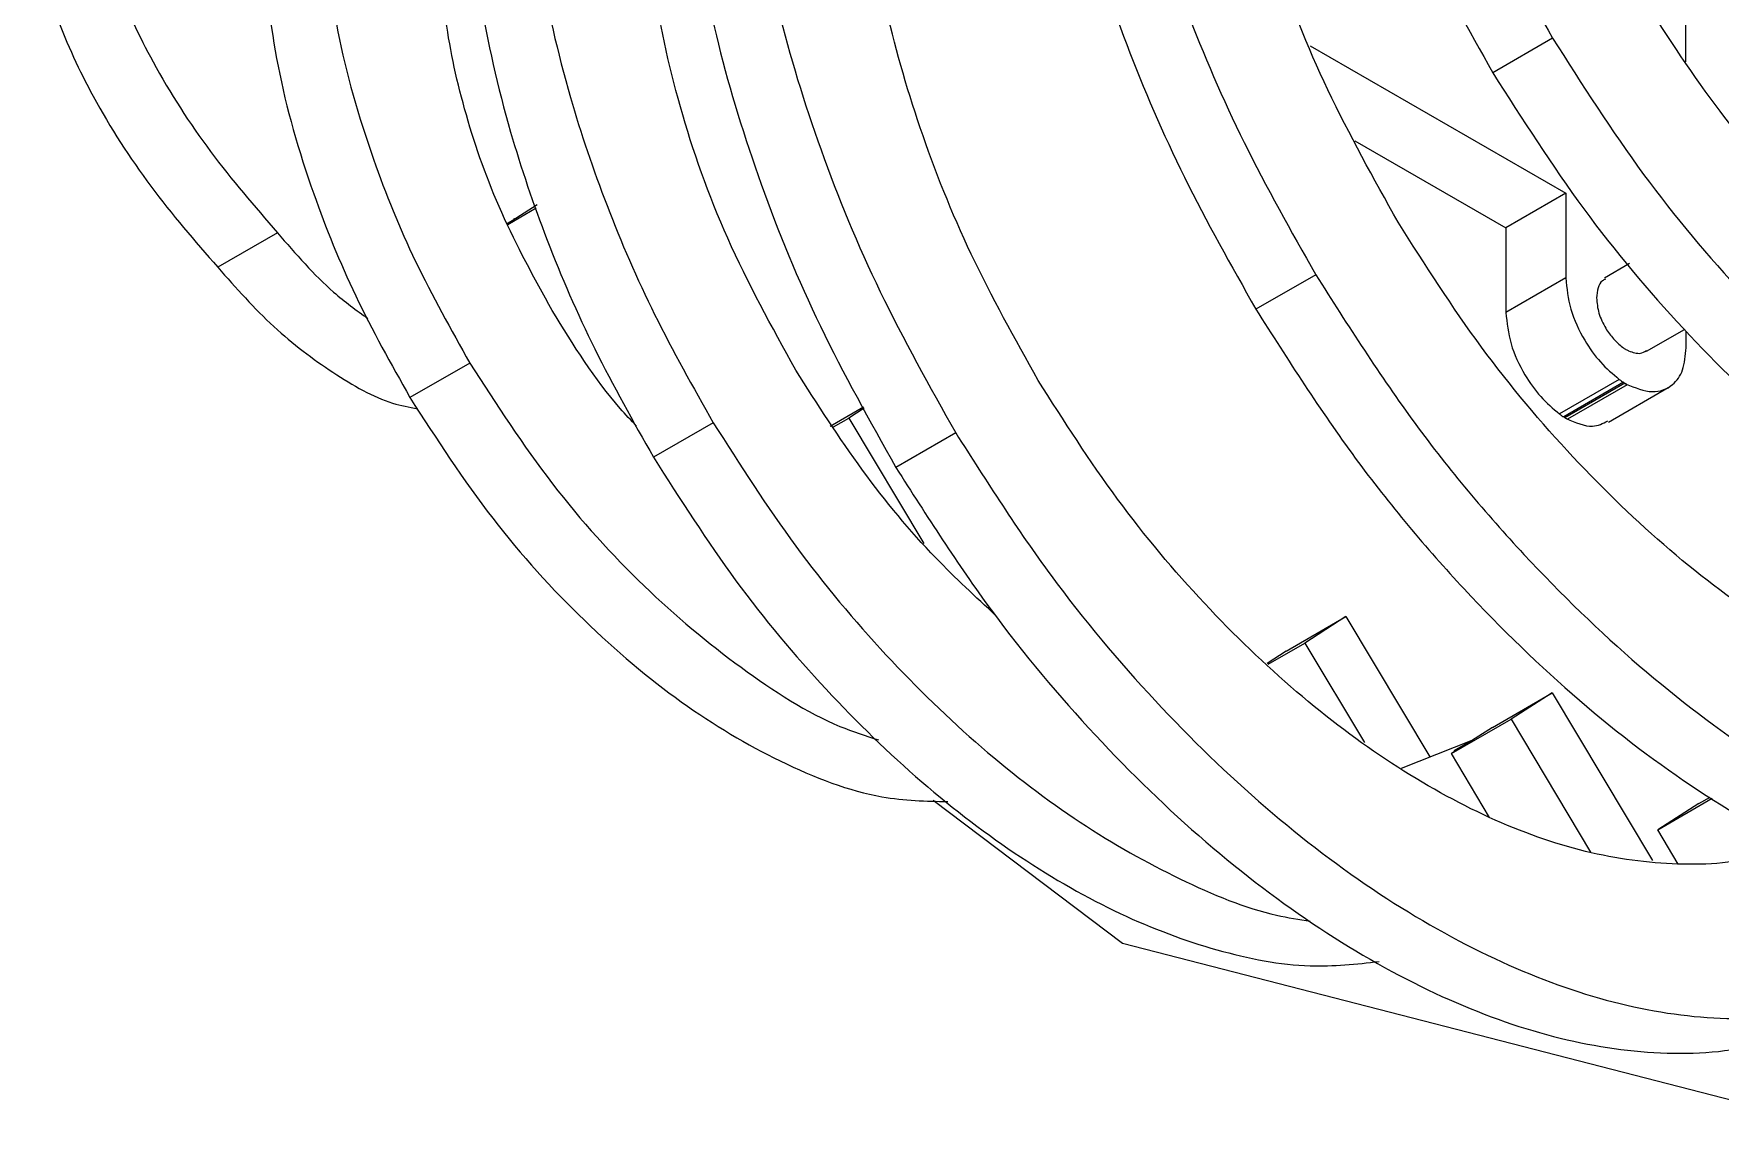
# Model space of a CAD drawing. Header units: inches. Extents: x 0 to 44.3, y 0 to 33.7.
# Drawn here: x 20.806 to 22.052, y 14.142 to 14.959 of the extents above; entities that cross this region are included whole.
import ezdxf

# ---------------------------------------------------------------- set-up
doc = ezdxf.new("R2010")
doc.units = ezdxf.units.IN
doc.header["$MEASUREMENT"] = 0

msp = doc.modelspace()

# ---------------------------------------------------------------- linework, layer by layer
at = {"color": 7, "linetype": 'Continuous', "lineweight": 15}
for p, q in [((22.027, 14.9386), (22.0269, 15.1613)), ((21.7493, 14.9502), (21.9382, 14.8414)), ((21.9285, 14.9559), (21.8843, 14.9304)), ((21.7823, 14.8802), (21.894, 14.8159)), ((21.9382, 14.8414), (21.894, 14.8159)), ((21.9382, 14.8414), (21.9382, 14.7788)), ((21.1628, 14.823), (21.1559, 14.8191)), ((21.178, 14.8328), (21.1561, 14.8187)), ((21.1563, 14.8183), (21.1774, 14.8305)), ((21.1628, 14.823), (21.1606, 14.8223)), ((20.9861, 14.8122), (20.9419, 14.7867)), ((21.894, 14.8159), (21.894, 14.7533)), ((21.9853, 14.7894), (21.9668, 14.7787)), ((21.7534, 14.7812), (21.7092, 14.7557)), ((21.9382, 14.7788), (21.894, 14.7533)), ((21.998, 14.7246), (22.0259, 14.7407)), ((22.0272, 14.7273), (22.0272, 14.7394)), ((21.9824, 14.7261), (21.9827, 14.726)), ((21.1282, 14.7159), (21.084, 14.6904)), ((21.9777, 14.7039), (21.9336, 14.6784)), ((21.9809, 14.7017), (21.9367, 14.6761)), ((21.9818, 14.701), (21.9376, 14.6755)), ((21.9836, 14.6999), (21.9394, 14.6744)), ((21.9697, 14.6723), (22.0139, 14.6978)), ((21.9818, 14.701), (21.9836, 14.6999)), ((21.9822, 14.7008), (21.9827, 14.7006)), ((21.3946, 14.6692), (21.4193, 14.6835)), ((21.3082, 14.6718), (21.264, 14.6463)), ((21.3971, 14.6688), (21.4084, 14.6753)), ((21.4198, 14.6826), (21.4084, 14.6753)), ((21.4084, 14.6753), (21.4637, 14.5827)), ((21.9376, 14.6755), (21.9394, 14.6744)), ((21.4874, 14.6643), (21.4432, 14.6387)), ((21.7316, 14.5031), (21.7758, 14.5286)), ((21.7758, 14.5286), (21.7454, 14.5091)), ((21.7758, 14.5286), (21.8378, 14.4249)), ((21.7182, 14.4934), (21.7454, 14.5091)), ((21.7454, 14.5091), (21.7894, 14.4355)), ((21.7316, 14.5031), (21.7175, 14.494)), ((21.8841, 14.4468), (21.9283, 14.4723)), ((21.9283, 14.4723), (21.8979, 14.4529)), ((21.9283, 14.4723), (22.0024, 14.3483)), ((21.8537, 14.4274), (21.8979, 14.4529)), ((21.8841, 14.4468), (21.8537, 14.4274)), ((21.8979, 14.4529), (21.9566, 14.3546)), ((21.8689, 14.4371), (21.8165, 14.4165)), ((21.8689, 14.4371), (21.8556, 14.4294)), ((21.8818, 14.3803), (21.8537, 14.4274)), ((21.6106, 14.287), (21.4706, 14.3928)), ((22.0062, 14.3711), (22.0465, 14.3944)), ((22.0366, 14.3905), (22.0062, 14.3711)), ((22.0366, 14.3905), (22.0449, 14.3953)), ((22.0213, 14.3458), (22.0062, 14.3711)), ((22.1725, 14.1425), (21.6106, 14.287))]:
    msp.add_line(p, q, dxfattribs=at)
for points, knots in [([(21.6485, 15.5689), (21.6352, 15.543), (21.6088, 15.4913), (21.5899, 15.3939), (21.5867, 15.2863), (21.5995, 15.1781), (21.6238, 15.074), (21.6566, 14.9763), (21.6991, 14.8773), (21.7352, 14.8135), (21.7534, 14.7812)], [0, 0, 0, 0, 0.140075, 0.278484, 0.416231, 0.55411, 0.663133, 0.773279, 0.885254, 1, 1, 1, 1]), ([(21.7908, 15.574), (21.7852, 15.5416), (21.7741, 15.4771), (21.78, 15.3648), (21.8009, 15.2545), (21.8341, 15.1493), (21.875, 15.0511), (21.9106, 14.9879), (21.9285, 14.9559)], [0, 0, 0, 0, 0.18399, 0.36754, 0.551877, 0.698327, 0.847228, 1, 1, 1, 1]), ([(21.6043, 15.5434), (21.591, 15.5174), (21.5646, 15.4658), (21.5457, 15.3684), (21.5425, 15.2608), (21.5553, 15.1526), (21.5797, 15.0485), (21.6124, 14.9508), (21.6549, 14.8517), (21.691, 14.788), (21.7092, 14.7557)], [0, 0, 0, 0, 0.140075, 0.278484, 0.416231, 0.55411, 0.663133, 0.773279, 0.885254, 1, 1, 1, 1]), ([(21.7466, 15.5485), (21.741, 15.5161), (21.7299, 15.4515), (21.7358, 15.3393), (21.7567, 15.229), (21.7899, 15.1237), (21.8308, 15.0256), (21.8664, 14.9624), (21.8843, 14.9304)], [0, 0, 0, 0, 0.18399, 0.36754, 0.551877, 0.698327, 0.847228, 1, 1, 1, 1]), ([(21.8143, 14.82), (21.7962, 14.8523), (21.7606, 14.9161), (21.7212, 15.0152), (21.6934, 15.1122), (21.6783, 15.2055), (21.6752, 15.2929), (21.6854, 15.3711), (21.698, 15.4228), (21.7106, 15.4441), (21.712, 15.4465)], [0, 0, 0, 0, 0.146716, 0.289478, 0.429891, 0.569086, 0.707883, 0.844493, 0.982129, 1, 1, 1, 1]), ([(21.3477, 15.3271), (21.342, 15.3018), (21.3307, 15.2513), (21.3279, 15.1651), (21.3355, 15.0734), (21.3547, 14.9755), (21.3862, 14.873), (21.4298, 14.7669), (21.468, 14.6988), (21.4874, 14.6643)], [0, 0, 0, 0, 0.138333, 0.276119, 0.413913, 0.552273, 0.698565, 0.84731, 1, 1, 1, 1]), ([(21.3035, 15.3015), (21.2978, 15.2763), (21.2865, 15.2258), (21.2837, 15.1396), (21.2913, 15.0479), (21.3105, 14.95), (21.342, 14.8474), (21.3856, 14.7414), (21.4238, 14.6733), (21.4432, 14.6387)], [0, 0, 0, 0, 0.138333, 0.276119, 0.413913, 0.552273, 0.698565, 0.84731, 1, 1, 1, 1]), ([(21.5483, 14.7031), (21.5311, 14.7339), (21.4971, 14.7947), (21.4596, 14.8893), (21.4332, 14.9818), (21.4189, 15.0706), (21.4161, 15.1539), (21.4262, 15.2281), (21.4373, 15.2749), (21.4478, 15.2931), (21.4479, 15.2932)], [0, 0, 0, 0, 0.149256, 0.294473, 0.437296, 0.578882, 0.720069, 0.859046, 0.999092, 1, 1, 1, 1]), ([(21.3691, 14.7107), (21.3514, 14.7429), (21.3165, 14.8063), (21.2817, 14.9052), (21.2614, 15.0002), (21.2572, 15.0896), (21.2654, 15.1619), (21.282, 15.1967), (21.2883, 15.21)], [0, 0, 0, 0, 0.18229, 0.359095, 0.533164, 0.70629, 0.888123, 1, 1, 1, 1]), ([(21.1753, 15.1917), (21.1729, 15.1634), (21.1682, 15.1067), (21.1781, 15.0115), (21.1989, 14.9192), (21.2286, 14.8318), (21.2637, 14.7506), (21.2932, 14.6983), (21.3082, 14.6718)], [0, 0, 0, 0, 0.1834177, 0.366867, 0.5513978, 0.6980975, 0.8472251, 1, 1, 1, 1]), ([(21.1311, 15.1662), (21.1287, 15.1379), (21.124, 15.0812), (21.1339, 14.986), (21.1547, 14.8936), (21.1844, 14.8063), (21.2195, 14.7251), (21.249, 14.6728), (21.264, 14.6463)], [0, 0, 0, 0, 0.183418, 0.366867, 0.551398, 0.698097, 0.847225, 1, 1, 1, 1]), ([(21.1891, 14.7548), (21.1759, 14.7787), (21.1501, 14.8257), (21.1241, 14.8991), (21.1087, 14.9696), (21.1051, 15.0362), (21.1112, 15.0923), (21.124, 15.1202), (21.1294, 15.132)], [0, 0, 0, 0, 0.178703, 0.352046, 0.52269, 0.692376, 0.870536, 1, 1, 1, 1]), ([(20.8528, 15.1098), (20.8515, 15.092), (20.8489, 15.0575), (20.8656, 14.9964), (20.8949, 14.9337), (20.9357, 14.8704), (20.9692, 14.8317), (20.9861, 14.8122)], [0, 0, 0, 0, 0.190083, 0.370169, 0.552872, 0.775402, 1, 1, 1, 1]), ([(20.8086, 15.0843), (20.8073, 15.0665), (20.8047, 15.0319), (20.8215, 14.9709), (20.8507, 14.9082), (20.8915, 14.8449), (20.925, 14.8062), (20.9419, 14.7867)], [0, 0, 0, 0, 0.190083, 0.370169, 0.552872, 0.775402, 1, 1, 1, 1]), ([(21.019, 15.0502), (21.0219, 15.0207), (21.0277, 14.9614), (21.0533, 14.8727), (21.0868, 14.7898), (21.1143, 14.7408), (21.1282, 14.7159)], [0, 0, 0, 0, 0.274135, 0.550883, 0.772436, 1, 1, 1, 1]), ([(20.9748, 15.0247), (20.9777, 14.9952), (20.9835, 14.9359), (21.0091, 14.8472), (21.0426, 14.7643), (21.0701, 14.7153), (21.084, 14.6904)], [0, 0, 0, 0, 0.274135, 0.550883, 0.772436, 1, 1, 1, 1]), ([(22.535, 14.6797), (22.5228, 14.6735), (22.4935, 14.6587), (22.4382, 14.6539), (22.3734, 14.6625), (22.3055, 14.6866), (22.2371, 14.7245), (22.1697, 14.7752), (22.1048, 14.8376), (22.043, 14.9109), (22.0074, 14.9666), (21.9894, 14.9948)], [0, 0, 0, 0, 0.0832032, 0.2000009, 0.3148818, 0.4287963, 0.5424318, 0.6543535, 0.767248, 0.8820294, 1, 1, 1, 1]), ([(21.9285, 14.9559), (21.9503, 14.9218), (21.9933, 14.8543), (22.0681, 14.7655), (22.1464, 14.6896), (22.2275, 14.6282), (22.3088, 14.5823), (22.3886, 14.5525), (22.4649, 14.5399), (22.5374, 14.5437), (22.5791, 14.5616), (22.6002, 14.5706)], [0, 0, 0, 0, 0.116017, 0.228912, 0.339949, 0.450017, 0.559759, 0.667761, 0.776561, 0.886938, 1, 1, 1, 1]), ([(21.8843, 14.9304), (21.9061, 14.8962), (21.9491, 14.8288), (22.0239, 14.74), (22.1022, 14.6641), (22.1833, 14.6027), (22.2646, 14.5568), (22.3444, 14.527), (22.4207, 14.5144), (22.4932, 14.5182), (22.5349, 14.536), (22.556, 14.5451)], [0, 0, 0, 0, 0.116017, 0.228912, 0.339949, 0.450017, 0.559759, 0.667761, 0.776561, 0.886938, 1, 1, 1, 1]), ([(20.9861, 14.8122), (20.9996, 14.7966), (21.0209, 14.772), (21.0444, 14.755), (21.0529, 14.7488)], [0, 0, 0, 0, 0.636744, 1, 1, 1, 1]), ([(22.4224, 14.4703), (22.4082, 14.4632), (22.375, 14.4464), (22.3129, 14.441), (22.2408, 14.4506), (22.1655, 14.4774), (22.0895, 14.5196), (22.0145, 14.5759), (21.9424, 14.6453), (21.8737, 14.7267), (21.8343, 14.7886), (21.8143, 14.82)], [0, 0, 0, 0, 0.0865, 0.202879, 0.317348, 0.430852, 0.544077, 0.655594, 0.768081, 0.882451, 1, 1, 1, 1]), ([(20.9419, 14.7867), (20.9555, 14.7714), (20.9826, 14.741), (21.0269, 14.708), (21.0634, 14.687), (21.0835, 14.6833), (21.0896, 14.6822)], [0, 0, 0, 0, 0.29431, 0.584518, 0.873742, 1, 1, 1, 1]), ([(21.7534, 14.7812), (21.7772, 14.7438), (21.8242, 14.6701), (21.9059, 14.573), (21.9917, 14.49), (22.0803, 14.4229), (22.1692, 14.3729), (22.2564, 14.3405), (22.3398, 14.3269), (22.4191, 14.3314), (22.4645, 14.3512), (22.4875, 14.3613)], [0, 0, 0, 0, 0.116003, 0.22888, 0.339898, 0.449949, 0.559677, 0.667672, 0.776476, 0.886879, 1, 1, 1, 1]), ([(21.9382, 14.7788), (21.939, 14.7712), (21.9404, 14.7562), (21.9508, 14.7339), (21.9636, 14.7158), (21.973, 14.7079), (21.9777, 14.7039)], [0, 0, 0, 0, 0.285517, 0.561018, 0.777941, 1, 1, 1, 1]), ([(21.9677, 14.7778), (21.9669, 14.7775), (21.9642, 14.7765), (21.9617, 14.7717), (21.9612, 14.7666), (21.961, 14.764)], [0, 0, 0, 0, 0.185102, 0.585459, 1, 1, 1, 1]), ([(21.961, 14.764), (21.9613, 14.7603), (21.962, 14.753), (21.9671, 14.7422), (21.9733, 14.7335), (21.9778, 14.7297), (21.9801, 14.7277)], [0, 0, 0, 0, 0.285551, 0.561403, 0.778442, 1, 1, 1, 1]), ([(21.2515, 14.6693), (21.2474, 14.6736), (21.2239, 14.6983), (21.2048, 14.7293), (21.1891, 14.7548)], [0, 0, 0, 0, 0.174987, 1, 1, 1, 1]), ([(21.7092, 14.7557), (21.733, 14.7183), (21.78, 14.6446), (21.8617, 14.5475), (21.9475, 14.4645), (22.0361, 14.3974), (22.125, 14.3474), (22.2122, 14.315), (22.2956, 14.3014), (22.3749, 14.3059), (22.4203, 14.3257), (22.4433, 14.3357)], [0, 0, 0, 0, 0.1160027, 0.2288802, 0.3398983, 0.4499487, 0.5596772, 0.6676721, 0.7764755, 0.8868786, 1, 1, 1, 1]), ([(21.894, 14.7533), (21.8948, 14.7457), (21.8962, 14.7306), (21.9066, 14.7084), (21.9194, 14.6903), (21.9288, 14.6824), (21.9336, 14.6784)], [0, 0, 0, 0, 0.285517, 0.561018, 0.777941, 1, 1, 1, 1]), ([(21.9801, 14.7277), (21.9806, 14.7274), (21.9813, 14.7268), (21.9821, 14.7264), (21.9824, 14.7261)], [0, 0, 0, 0, 0.561088, 1, 1, 1, 1]), ([(21.9827, 14.726), (21.9831, 14.7258), (21.9837, 14.7254), (21.9844, 14.7251), (21.9847, 14.7249)], [0, 0, 0, 0, 0.568916, 1, 1, 1, 1]), ([(21.9829, 14.7004), (21.9895, 14.6977), (22.0026, 14.6925), (22.017, 14.6982), (22.0257, 14.7101), (22.0267, 14.7215), (22.0272, 14.7273)], [0, 0, 0, 0, 0.283145, 0.557338, 0.774642, 1, 1, 1, 1]), ([(21.9847, 14.7249), (21.9878, 14.7239), (21.9928, 14.7221), (21.9964, 14.7243), (21.9978, 14.7251)], [0, 0, 0, 0, 0.606072, 1, 1, 1, 1]), ([(21.1282, 14.7159), (21.1479, 14.6855), (21.1868, 14.6254), (21.256, 14.5492), (21.3281, 14.4893), (21.3875, 14.4512), (21.4208, 14.4405), (21.4304, 14.4375)], [0, 0, 0, 0, 0.235099, 0.463143, 0.687639, 0.91088, 1, 1, 1, 1]), ([(21.5171, 14.5293), (21.5021, 14.5432), (21.4674, 14.5751), (21.4167, 14.6363), (21.3851, 14.6857), (21.3691, 14.7107)], [0, 0, 0, 0, 0.273561, 0.631803, 1, 1, 1, 1]), ([(22.1044, 14.3618), (22.0979, 14.3587), (22.0731, 14.3468), (22.0219, 14.3437), (21.9536, 14.3523), (21.8819, 14.3778), (21.8098, 14.4178), (21.7385, 14.4713), (21.6701, 14.5372), (21.6048, 14.6145), (21.5673, 14.6733), (21.5483, 14.7031)], [0, 0, 0, 0, 0.043405, 0.165272, 0.28514, 0.403999, 0.522568, 0.639348, 0.757144, 0.876908, 1, 1, 1, 1]), ([(21.9777, 14.7039), (21.9783, 14.7034), (21.9794, 14.7026), (21.9805, 14.702), (21.9809, 14.7017)], [0, 0, 0, 0, 0.5563559, 1, 1, 1, 1]), ([(21.9809, 14.7017), (21.9812, 14.7015), (21.9816, 14.7012), (21.982, 14.7009), (21.9822, 14.7008)], [0, 0, 0, 0, 0.559941, 1, 1, 1, 1]), ([(21.9827, 14.7006), (21.9825, 14.7006), (21.9822, 14.7008), (21.9819, 14.7009), (21.9818, 14.701)], [0, 0, 0, 0, 0.558366, 1, 1, 1, 1]), ([(21.9836, 14.6999), (21.9835, 14.7), (21.9833, 14.7001), (21.983, 14.7003), (21.9829, 14.7004)], [0, 0, 0, 0, 0.558141, 1, 1, 1, 1]), ([(21.084, 14.6904), (21.1037, 14.6599), (21.1426, 14.5999), (21.2118, 14.524), (21.2841, 14.4629), (21.3588, 14.4188), (21.4264, 14.393), (21.4655, 14.3923), (21.4815, 14.392)], [0, 0, 0, 0, 0.179792, 0.354189, 0.525872, 0.696595, 0.875853, 1, 1, 1, 1]), ([(21.3082, 14.6718), (21.328, 14.6408), (21.3669, 14.5797), (21.4347, 14.4991), (21.5057, 14.4303), (21.5792, 14.3743), (21.6527, 14.3333), (21.7102, 14.3095), (21.7412, 14.3049), (21.7494, 14.3037)], [0, 0, 0, 0, 0.164067, 0.32373, 0.480765, 0.636425, 0.791616, 0.944334, 1, 1, 1, 1]), ([(21.9336, 14.6784), (21.9341, 14.6779), (21.9352, 14.6771), (21.9363, 14.6764), (21.9367, 14.6761)], [0, 0, 0, 0, 0.5563559, 1, 1, 1, 1]), ([(21.9367, 14.6761), (21.937, 14.676), (21.9374, 14.6757), (21.9378, 14.6754), (21.938, 14.6753)], [0, 0, 0, 0, 0.559941, 1, 1, 1, 1]), ([(21.9387, 14.6749), (21.9455, 14.672), (21.9572, 14.6669), (21.9657, 14.6714), (21.9693, 14.6732)], [0, 0, 0, 0, 0.575979, 1, 1, 1, 1]), ([(21.4874, 14.6643), (21.5102, 14.6285), (21.5552, 14.5579), (21.6335, 14.465), (21.7155, 14.3856), (21.8004, 14.3213), (21.8855, 14.2734), (21.969, 14.2423), (22.0488, 14.2292), (22.1247, 14.2334), (22.1683, 14.2523), (22.1903, 14.2618)], [0, 0, 0, 0, 0.1160084, 0.2288931, 0.3399192, 0.4499777, 0.5597135, 0.6677133, 0.7765162, 0.886908, 1, 1, 1, 1]), ([(21.264, 14.6463), (21.2838, 14.6153), (21.3227, 14.5542), (21.3905, 14.4736), (21.4615, 14.4047), (21.535, 14.3489), (21.6087, 14.307), (21.6808, 14.2802), (21.7458, 14.2678), (21.7835, 14.2719), (21.8002, 14.2738)], [0, 0, 0, 0, 0.134388, 0.265168, 0.393796, 0.521297, 0.648415, 0.773507, 0.899504, 1, 1, 1, 1]), ([(21.4432, 14.6387), (21.466, 14.603), (21.511, 14.5324), (21.5893, 14.4395), (21.6713, 14.3601), (21.7562, 14.2958), (21.8413, 14.2479), (21.9248, 14.2168), (22.0046, 14.2037), (22.0805, 14.2079), (22.1241, 14.2268), (22.1461, 14.2363)], [0, 0, 0, 0, 0.116008, 0.228893, 0.339919, 0.449978, 0.559714, 0.667713, 0.776516, 0.886908, 1, 1, 1, 1])]:
    msp.add_open_spline(points, degree=3, knots=knots, dxfattribs=at)

doc.saveas('drawing.dxf')
